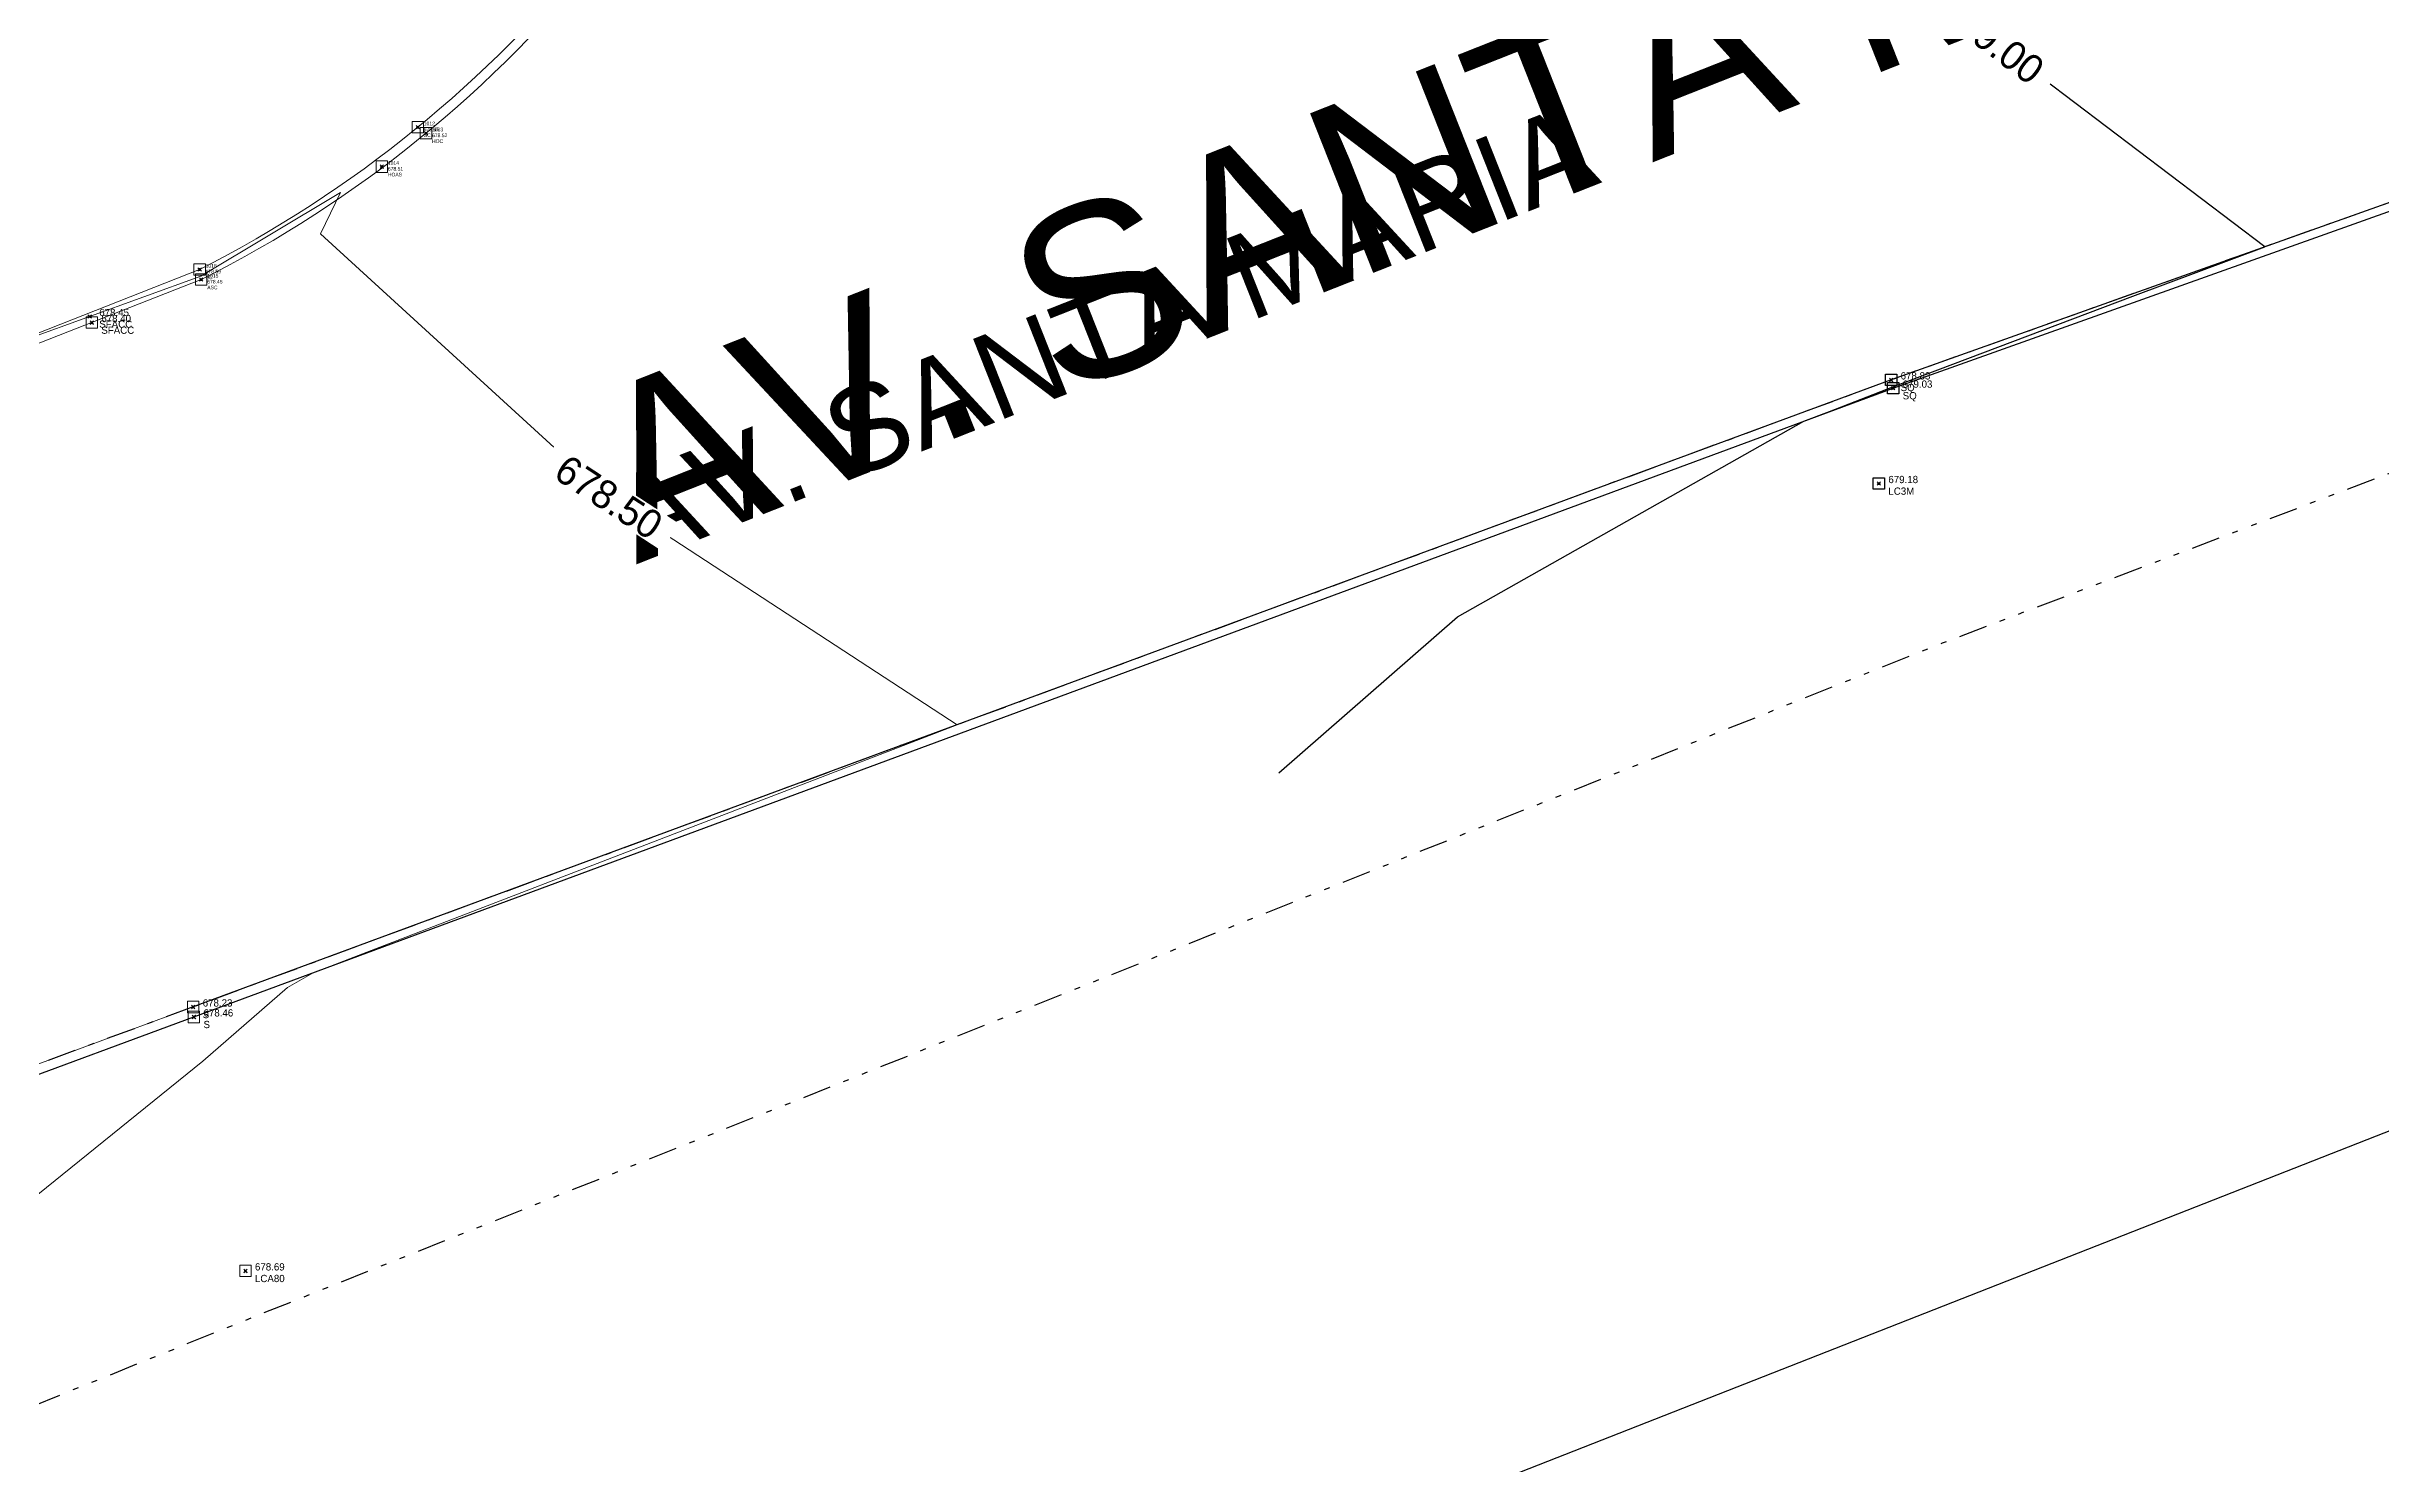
# Model space of a CAD drawing. Extents: x 350769 to 354978, y 6304672 to 6307963.
# Drawn here: x 352640.53 to 352681.33, y 6305435.91 to 6305460.69 of the extents above; entities that cross this region are included whole.
import ezdxf

# ---------------------------------------------------------------- set-up
doc = ezdxf.new("R2010")
doc.units = 0
doc.header["$PDMODE"] = 35
doc.header["$PDSIZE"] = 0.03
for name, pattern in [('CONTINUOS', [0]), ('DIVIDE', [1.25, 0.5, -0.25, 0, -0.25, 0, -0.25]), ('JPG_DASHDOT', [1, 0.5, -0.25, 0, -0.25])]:
    doc.linetypes.add(name, pattern=pattern)
doc.layers.get('0').update_dxf_attribs({"linetype": 'CONTINUOUS'})
doc.layers.add('0_ASD_TOPOGRAFIA_ELEMENTOS', color=7, linetype='CONTINUOS', lineweight=5, true_color=0xbdbdbd)
for name, color, linetype in [('1-CALLE_NOMBRE', 6, 'CONTINUOUS'), ('1-GALPON', 7, 'CONTINUOUS'), ('1-LINEA DE CIERRO', 7, 'DIVIDE'), ('1-PAVIMENTO', 161, 'CONTINUOUS'), ('1-SOLERA', 212, 'CONTINUOUS'), ('2-ACHURADO JARDINERA', 252, 'CONTINUOUS'), ('C-TINN', 5, 'CONTINUOUS'), ('C-TOPO-MINR', 8, 'CONTINUOUS'), ('TOP-URB-SOLERAS', 2, 'JPG_DASHDOT'), ('V-NODE - 2013', 4, 'CONTINUOUS'), ('V-NODE DIC 2005', 4, 'CONTINUOUS'), ('V-NODE-TEXT 2013', 2, 'CONTINUOUS'), ('V-NODE-TEXT DIC 2005', 2, 'CONTINUOUS')]:
    doc.layers.add(name, color=color, linetype=linetype)
doc.styles.add('A', font='arial.ttf', dxfattribs={"height": 2})

# ---------------------------------------------------------------- blocks, each defined once
blk = doc.blocks.new('*U495', base_point=(352647.019, 6305459.284))
at = {"layer": 'V-NODE - 2013', "lineweight": -2}
blk.add_point((352647.019, 6305459.284), dxfattribs=at)
at = {"layer": 'V-NODE-TEXT 2013', "linetype": 'ByBlock', "char_height": 0.0635}
for s, insert, attachment_point in [('1012', (352647.124, 6305459.317), 7), ('SC', (352647.124, 6305459.178), 1), ('678.66', (352647.124, 6305459.279), 1)]:
    blk.add_mtext(s, dxfattribs=dict(at, insert=insert, attachment_point=attachment_point))
blk = doc.blocks.new('*U496', base_point=(352643.207, 6305456.797))
at = {"layer": 'V-NODE - 2013', "lineweight": -2}
blk.add_point((352643.207, 6305456.797), dxfattribs=at)
at = {"layer": 'V-NODE-TEXT 2013', "linetype": 'ByBlock', "char_height": 0.0635}
for s, insert, attachment_point in [('1016', (352643.312, 6305456.83), 7), ('SC', (352643.312, 6305456.691), 1), ('678.59', (352643.312, 6305456.792), 1)]:
    blk.add_mtext(s, dxfattribs=dict(at, insert=insert, attachment_point=attachment_point))
blk = doc.blocks.new('*U534', base_point=(352647.163, 6305459.179))
at = {"layer": 'V-NODE - 2013', "lineweight": -2}
blk.add_point((352647.163, 6305459.179), dxfattribs=at)
at = {"layer": 'V-NODE-TEXT 2013', "linetype": 'ByBlock', "char_height": 0.0635}
for s, insert, attachment_point in [('678.52', (352647.268, 6305459.174), 1), ('1013', (352647.268, 6305459.212), 7), ('HOC', (352647.268, 6305459.073), 1)]:
    blk.add_mtext(s, dxfattribs=dict(at, insert=insert, attachment_point=attachment_point))
blk = doc.blocks.new('*U536', base_point=(352646.391, 6305458.594))
at = {"layer": 'V-NODE - 2013', "lineweight": -2}
blk.add_point((352646.391, 6305458.594), dxfattribs=at)
at = {"layer": 'V-NODE-TEXT 2013', "linetype": 'ByBlock', "char_height": 0.0635}
for s, insert, attachment_point in [('678.51', (352646.496, 6305458.589), 1), ('1014', (352646.496, 6305458.627), 7), ('HOAS', (352646.496, 6305458.488), 1)]:
    blk.add_mtext(s, dxfattribs=dict(at, insert=insert, attachment_point=attachment_point))
blk = doc.blocks.new('*U572', base_point=(352643.235, 6305456.621))
at = {"layer": 'V-NODE - 2013', "lineweight": -2}
blk.add_point((352643.235, 6305456.621), dxfattribs=at)
at = {"layer": 'V-NODE-TEXT 2013', "linetype": 'ByBlock', "char_height": 0.0635}
for s, insert, attachment_point in [('ASC', (352643.34, 6305456.515), 1), ('678.45', (352643.34, 6305456.616), 1), ('1015', (352643.34, 6305456.654), 7)]:
    blk.add_mtext(s, dxfattribs=dict(at, insert=insert, attachment_point=attachment_point))
blk = doc.blocks.new('*U1327')
at = {"color": 0, "linetype": 'ByBlock', "lineweight": -2, "transparency": 16777216}
blk.add_point((0, 0), dxfattribs=at)
blk = doc.blocks.new('*U3516', base_point=(352672.616, 6305452.991))
at = {"layer": 'V-NODE-TEXT DIC 2005', "linetype": 'ByBlock', "char_height": 0.127}
for s, insert, attachment_point in [('679.18', (352672.783, 6305453.062), 4), ('LC3M', (352672.783, 6305452.923), 1)]:
    blk.add_mtext(s, dxfattribs=dict(at, insert=insert, attachment_point=attachment_point))
blk = doc.blocks.new('*U3517', base_point=(352672.616, 6305452.991))
at = {"layer": 'V-NODE-TEXT DIC 2005', "color": 2, "lineweight": -2}
blk.add_blockref('*U3516', (352672.616, 6305452.991), dxfattribs=at)
blk = doc.blocks.new('*U3508', base_point=(352644.074, 6305439.225))
at = {"layer": 'V-NODE-TEXT DIC 2005', "linetype": 'ByBlock', "char_height": 0.127}
for s, insert, attachment_point in [('678.69', (352644.241, 6305439.296), 4), ('LCA80', (352644.241, 6305439.157), 1)]:
    blk.add_mtext(s, dxfattribs=dict(at, insert=insert, attachment_point=attachment_point))
blk = doc.blocks.new('*U3509', base_point=(352644.074, 6305439.225))
at = {"layer": 'V-NODE-TEXT DIC 2005', "color": 2, "lineweight": -2}
blk.add_blockref('*U3508', (352644.074, 6305439.225), dxfattribs=at)
blk = doc.blocks.new('*U2204', base_point=(352643.174, 6305443.665))
at = {"layer": 'V-NODE-TEXT DIC 2005', "linetype": 'ByBlock', "char_height": 0.127}
for s, insert, attachment_point in [('678.46', (352643.341, 6305443.736), 4), ('S', (352643.341, 6305443.597), 1)]:
    blk.add_mtext(s, dxfattribs=dict(at, insert=insert, attachment_point=attachment_point))
blk = doc.blocks.new('*U2205', base_point=(352643.174, 6305443.665))
at = {"layer": 'V-NODE-TEXT DIC 2005', "color": 2, "lineweight": -2}
blk.add_blockref('*U2204', (352643.174, 6305443.665), dxfattribs=at)
blk = doc.blocks.new('*U2202', base_point=(352643.16, 6305443.839))
at = {"layer": 'V-NODE-TEXT DIC 2005', "linetype": 'ByBlock', "char_height": 0.127}
for s, insert, attachment_point in [('678.23', (352643.327, 6305443.91), 4), ('S', (352643.327, 6305443.771), 1)]:
    blk.add_mtext(s, dxfattribs=dict(at, insert=insert, attachment_point=attachment_point))
blk = doc.blocks.new('*U2203', base_point=(352643.16, 6305443.839))
at = {"layer": 'V-NODE-TEXT DIC 2005', "color": 2, "lineweight": -2}
blk.add_blockref('*U2202', (352643.16, 6305443.839), dxfattribs=at)
blk = doc.blocks.new('*U2134', base_point=(352641.388, 6305455.803))
at = {"layer": 'V-NODE-TEXT DIC 2005', "linetype": 'ByBlock', "char_height": 0.127}
for s, insert, attachment_point in [('678.40', (352641.555, 6305455.874), 4), ('SFACC', (352641.555, 6305455.735), 1)]:
    blk.add_mtext(s, dxfattribs=dict(at, insert=insert, attachment_point=attachment_point))
blk = doc.blocks.new('*U2135', base_point=(352641.388, 6305455.803))
at = {"layer": 'V-NODE-TEXT DIC 2005', "color": 2, "lineweight": -2}
blk.add_blockref('*U2134', (352641.388, 6305455.803), dxfattribs=at)
blk = doc.blocks.new('*U2132', base_point=(352641.351, 6305455.909))
at = {"layer": 'V-NODE-TEXT DIC 2005', "linetype": 'ByBlock', "char_height": 0.127}
for s, insert, attachment_point in [('678.45', (352641.518, 6305455.98), 4), ('SFACC', (352641.518, 6305455.841), 1)]:
    blk.add_mtext(s, dxfattribs=dict(at, insert=insert, attachment_point=attachment_point))
blk = doc.blocks.new('*U2133', base_point=(352641.351, 6305455.909))
at = {"layer": 'V-NODE-TEXT DIC 2005', "color": 2, "lineweight": -2}
blk.add_blockref('*U2132', (352641.351, 6305455.909), dxfattribs=at)
blk = doc.blocks.new('*U2080', base_point=(352672.866, 6305454.659))
at = {"layer": 'V-NODE-TEXT DIC 2005', "linetype": 'ByBlock', "char_height": 0.127}
for s, insert, attachment_point in [('679.03', (352673.033, 6305454.73), 4), ('SQ', (352673.033, 6305454.591), 1)]:
    blk.add_mtext(s, dxfattribs=dict(at, insert=insert, attachment_point=attachment_point))
blk = doc.blocks.new('*U2081', base_point=(352672.866, 6305454.659))
at = {"layer": 'V-NODE-TEXT DIC 2005', "color": 2, "lineweight": -2}
blk.add_blockref('*U2080', (352672.866, 6305454.659), dxfattribs=at)
blk = doc.blocks.new('*U2070', base_point=(352672.83, 6305454.803))
at = {"layer": 'V-NODE-TEXT DIC 2005', "linetype": 'ByBlock', "char_height": 0.127}
for s, insert, attachment_point in [('678.83', (352672.997, 6305454.874), 4), ('SQ', (352672.997, 6305454.735), 1)]:
    blk.add_mtext(s, dxfattribs=dict(at, insert=insert, attachment_point=attachment_point))
blk = doc.blocks.new('*U2071', base_point=(352672.83, 6305454.803))
at = {"layer": 'V-NODE-TEXT DIC 2005', "color": 2, "lineweight": -2}
blk.add_blockref('*U2070', (352672.83, 6305454.803), dxfattribs=at)
blk = doc.blocks.new('*U4753', base_point=(352647.019, 6305459.284))
at = {"layer": 'V-NODE - 2013', "lineweight": -2}
blk.add_point((352647.019, 6305459.284), dxfattribs=at)
at = {"layer": 'V-NODE-TEXT 2013', "linetype": 'ByBlock', "char_height": 0.0635}
for s, insert, attachment_point in [('1012', (352647.124, 6305459.317), 7), ('SC', (352647.124, 6305459.178), 1), ('678.66', (352647.124, 6305459.279), 1)]:
    blk.add_mtext(s, dxfattribs=dict(at, insert=insert, attachment_point=attachment_point))
blk = doc.blocks.new('*U4754', base_point=(352643.207, 6305456.797))
at = {"layer": 'V-NODE - 2013', "lineweight": -2}
blk.add_point((352643.207, 6305456.797), dxfattribs=at)
at = {"layer": 'V-NODE-TEXT 2013', "linetype": 'ByBlock', "char_height": 0.0635}
for s, insert, attachment_point in [('1016', (352643.312, 6305456.83), 7), ('SC', (352643.312, 6305456.691), 1), ('678.59', (352643.312, 6305456.792), 1)]:
    blk.add_mtext(s, dxfattribs=dict(at, insert=insert, attachment_point=attachment_point))
blk = doc.blocks.new('*U4792', base_point=(352647.163, 6305459.179))
at = {"layer": 'V-NODE - 2013', "lineweight": -2}
blk.add_point((352647.163, 6305459.179), dxfattribs=at)
at = {"layer": 'V-NODE-TEXT 2013', "linetype": 'ByBlock', "char_height": 0.0635}
for s, insert, attachment_point in [('678.52', (352647.268, 6305459.174), 1), ('1013', (352647.268, 6305459.212), 7), ('HOC', (352647.268, 6305459.073), 1)]:
    blk.add_mtext(s, dxfattribs=dict(at, insert=insert, attachment_point=attachment_point))
blk = doc.blocks.new('*U4794', base_point=(352646.391, 6305458.594))
at = {"layer": 'V-NODE - 2013', "lineweight": -2}
blk.add_point((352646.391, 6305458.594), dxfattribs=at)
at = {"layer": 'V-NODE-TEXT 2013', "linetype": 'ByBlock', "char_height": 0.0635}
for s, insert, attachment_point in [('678.51', (352646.496, 6305458.589), 1), ('1014', (352646.496, 6305458.627), 7), ('HOAS', (352646.496, 6305458.488), 1)]:
    blk.add_mtext(s, dxfattribs=dict(at, insert=insert, attachment_point=attachment_point))
blk = doc.blocks.new('*U4830', base_point=(352643.235, 6305456.621))
at = {"layer": 'V-NODE - 2013', "lineweight": -2}
blk.add_point((352643.235, 6305456.621), dxfattribs=at)
at = {"layer": 'V-NODE-TEXT 2013', "linetype": 'ByBlock', "char_height": 0.0635}
for s, insert, attachment_point in [('ASC', (352643.34, 6305456.515), 1), ('678.45', (352643.34, 6305456.616), 1), ('1015', (352643.34, 6305456.654), 7)]:
    blk.add_mtext(s, dxfattribs=dict(at, insert=insert, attachment_point=attachment_point))
blk = doc.blocks.new('TOPOGRAFIA')
at = {"layer": '1-GALPON', "color": 9, "true_color": 0xbdbdbd, "flags": 128}
blk.add_lwpolyline([(390607.857, 6302400.821), (390603.746, 6302411.32), (390611.52, 6302414.275), (390631.51, 6302422.118), (390697.598, 6302448.072), (390701.637, 6302437.786)], close=True, dxfattribs=at)
at = {"layer": '1-LINEA DE CIERRO', "color": 9, "true_color": 0xbdbdbd, "flags": 128}
blk.add_lwpolyline([(390280.923, 6302302.553), (390301.111, 6302310.622), (390303.484, 6302304.641), (390338.621, 6302318.187), (390369.787, 6302330.188), (390401.199, 6302342.363), (390434.782, 6302355.397), (390467.084, 6302367.939), (390498.989, 6302380.272), (390532.222, 6302393.524), (390576.524, 6302411.285), (390608.95, 6302424.291), (390644.306, 6302438.549), (390673.662, 6302450.269), (390710.202, 6302464.145), (390750.813, 6302480.468), (390811.66, 6302503.783), (390838.197, 6302514.072)], dxfattribs=at)
at = {"layer": '1-PAVIMENTO', "color": 9, "true_color": 0xbdbdbd}
for p, q in [((390687.364, 6302460.066), (390672.764, 6302454.867)), ((390672.764, 6302454.867), (390643.093, 6302443.905))]:
    blk.add_line(p, q, dxfattribs=at)
at = {"layer": '1-PAVIMENTO', "color": 9, "lineweight": 0, "true_color": 0xbdbdbd}
blk.add_line((390643.093, 6302443.905), (390606.83, 6302430.535), dxfattribs=at)
at = {"layer": '1-PAVIMENTO', "color": 9, "lineweight": 0, "true_color": 0xbdbdbd, "flags": 128}
blk.add_lwpolyline([(390592.357, 6302446.525), (390602.496, 6302450.542), (390611.704, 6302454.196), (390619.629, 6302457.311), (390627.28, 6302460.321), (390640.928, 6302465.683), (390656.674, 6302471.923, -0.768044), (390657.261, 6302471.131), (390650.269, 6302462.337, -0.108657), (390643.235, 6302456.621), (390631.521, 6302452.025), (390622.067, 6302448.316), (390609.866, 6302443.569), (390600.084, 6302439.685), (390582.401, 6302432.72)], format="xyb", dxfattribs=at)
at = {"layer": '1-SOLERA', "color": 9, "true_color": 0xbdbdbd}
blk.add_lwpolyline([(390432.213, 6302362.57), (390466.162, 6302375.951), (390497.081, 6302388.127), (390530.873, 6302401.47), (390572.386, 6302417.853), (390606.8, 6302430.35), (390643.107, 6302443.73), (390672.8, 6302454.722), (390687.421, 6302459.942), (390708.007, 6302467.963), (390740.676, 6302480.951), (390741.66, 6302480.86), (390747.566, 6302483.227), (390748.146, 6302483.932), (390751.548, 6302485.276), (390752.44, 6302485.134), (390758.424, 6302487.501)], dxfattribs=at)
at = {"layer": '1-SOLERA', "color": 9, "lineweight": 0, "true_color": 0xbdbdbd, "flags": 128}
blk.add_lwpolyline([(390592.396, 6302446.375), (390602.55, 6302450.4), (390611.744, 6302454.047), (390619.668, 6302457.156), (390627.339, 6302460.184), (390641.001, 6302465.55), (390656.864, 6302471.736, -0.766369), (390657.196, 6302471.285), (390650.134, 6302462.425, -0.106138), (390643.207, 6302456.797), (390631.437, 6302452.157), (390621.991, 6302448.486), (390609.825, 6302443.715), (390600.076, 6302439.845), (390582.373, 6302432.897)], format="xyb", dxfattribs=at)
at = {"layer": 'C-TINN', "color": 9, "linetype": 'Continuous', "lineweight": 0, "true_color": 0xbdbdbd}
for points, elevation in [([(390646.919, 6302459.184), (390646.919, 6302459.384), (390647.119, 6302459.384), (390647.119, 6302459.184), (390646.919, 6302459.184)], 678.661), ([(390647.063, 6302459.079), (390647.063, 6302459.279), (390647.263, 6302459.279), (390647.263, 6302459.079), (390647.063, 6302459.079)], 678.525), ([(390646.291, 6302458.494), (390646.291, 6302458.694), (390646.491, 6302458.694), (390646.491, 6302458.494), (390646.291, 6302458.494)], 678.514), ([(390643.107, 6302456.697), (390643.107, 6302456.897), (390643.307, 6302456.897), (390643.307, 6302456.697), (390643.107, 6302456.697)], 678.592), ([(390643.135, 6302456.521), (390643.135, 6302456.721), (390643.335, 6302456.721), (390643.335, 6302456.521), (390643.135, 6302456.521)], 678.453), ([(390641.223, 6302455.769), (390641.223, 6302455.969), (390641.423, 6302455.969), (390641.423, 6302455.769), (390641.223, 6302455.769)], 678.39), ([(390642.993, 6302443.805), (390642.993, 6302444.005), (390643.193, 6302444.005), (390643.193, 6302443.805), (390642.993, 6302443.805)], 678.23), ([(390643.007, 6302443.63), (390643.007, 6302443.83), (390643.207, 6302443.83), (390643.207, 6302443.63), (390643.007, 6302443.63)], 678.46), ([(390643.907, 6302439.191), (390643.907, 6302439.391), (390644.107, 6302439.391), (390644.107, 6302439.191), (390643.907, 6302439.191)], 678.69)]:
    blk.add_lwpolyline(points, dxfattribs=dict(at, elevation=elevation))
at = {"layer": 'C-TINN', "color": 9, "linetype": 'Continuous', "lineweight": -3, "true_color": 0xbdbdbd}
for points, elevation in [([(390672.664, 6302454.767), (390672.664, 6302454.967), (390672.864, 6302454.967), (390672.864, 6302454.767), (390672.664, 6302454.767)], 678.83), ([(390672.7, 6302454.622), (390672.7, 6302454.822), (390672.9, 6302454.822), (390672.9, 6302454.622), (390672.7, 6302454.622)], 679.03), ([(390672.45, 6302452.955), (390672.45, 6302453.155), (390672.65, 6302453.155), (390672.65, 6302452.955), (390672.45, 6302452.955)], 679.18)]:
    blk.add_lwpolyline(points, dxfattribs=dict(at, elevation=elevation))
at = {"layer": 'C-TINN', "color": 9, "linetype": 'Continuous', "lineweight": 0, "true_color": 0xbdbdbd}
for p in [(390647.019, 6302459.284, 678.661), (390647.163, 6302459.179, 678.525), (390646.391, 6302458.594, 678.514), (390643.207, 6302456.797, 678.592), (390643.235, 6302456.621, 678.453), (390641.323, 6302455.869, 678.39), (390643.093, 6302443.905, 678.23), (390643.107, 6302443.73, 678.46), (390644.007, 6302439.291, 678.69)]:
    blk.add_point(p, dxfattribs=at)
at = {"layer": 'C-TINN', "color": 9, "linetype": 'Continuous', "lineweight": -3, "true_color": 0xbdbdbd}
for p in [(390672.764, 6302454.867, 678.83), (390672.8, 6302454.722, 679.03), (390672.55, 6302453.055, 679.18)]:
    blk.add_point(p, dxfattribs=at)
at = {"layer": 'C-TOPO-MINR', "color": 9, "linetype": 'Continuous', "lineweight": -3, "true_color": 0xbdbdbd, "elevation": 679}
blk.add_lwpolyline([(390662.065, 6302447.999), (390665.189, 6302450.724), (390671.237, 6302454.144), (390671.686, 6302454.317), (390672.794, 6302454.744), (390676.987, 6302456.329), (390679.296, 6302457.193), (390670.996, 6302463.494)], dxfattribs=at)
at = {"layer": 'C-TOPO-MINR', "color": 9, "linetype": 'Continuous', "lineweight": 0, "true_color": 0xbdbdbd, "elevation": 678.5}
blk.add_lwpolyline([(390636.486, 6302437.484), (390643.264, 6302442.958), (390644.743, 6302444.248), (390645.191, 6302444.502), (390653.119, 6302447.556), (390656.445, 6302448.838), (390650.354, 6302452.818), (390645.32, 6302457.421), (390645.667, 6302458.141), (390643.226, 6302456.681), (390639.241, 6302455.233)], dxfattribs=at)
at = {"color": 9, "lineweight": 0, "true_color": 0xbdbdbd}
for name, p in [('*U4753', (390647.019, 6302459.284)), ('*U4792', (390647.163, 6302459.179)), ('*U4794', (390646.391, 6302458.594)), ('*U4754', (390643.207, 6302456.797)), ('*U4830', (390643.235, 6302456.621))]:
    blk.add_blockref(name, p, dxfattribs=at)
at = {"layer": 'V-NODE DIC 2005', "color": 9, "lineweight": 0, "true_color": 0xbdbdbd, "rotation": 359.9963883938062}
for p in [(390641.286, 6302455.974), (390641.322, 6302455.868), (390643.094, 6302443.904), (390643.108, 6302443.73), (390644.007, 6302439.29)]:
    blk.add_blockref('*U1327', p, dxfattribs=at)
at = {"layer": 'V-NODE DIC 2005', "color": 9, "lineweight": -2, "true_color": 0xbdbdbd, "rotation": 359.9963883938062}
for p in [(390672.764, 6302454.866), (390672.8, 6302454.722), (390672.55, 6302453.054)]:
    blk.add_blockref('*U1327', p, dxfattribs=at)
at = {"layer": 'V-NODE-TEXT DIC 2005', "color": 9, "lineweight": 0, "true_color": 0xbdbdbd, "rotation": 359.9963883938062}
for name, p in [('*U2133', (390641.286, 6302455.974)), ('*U2135', (390641.322, 6302455.868)), ('*U2203', (390643.094, 6302443.904)), ('*U2205', (390643.108, 6302443.73)), ('*U3509', (390644.007, 6302439.29))]:
    blk.add_blockref(name, p, dxfattribs=at)
at = {"layer": 'V-NODE-TEXT DIC 2005', "color": 9, "lineweight": -2, "true_color": 0xbdbdbd, "rotation": 359.9963883938062}
for name, p in [('*U2071', (390672.764, 6302454.866)), ('*U2081', (390672.8, 6302454.722)), ('*U3517', (390672.55, 6302453.054))]:
    blk.add_blockref(name, p, dxfattribs=at)
at = {"layer": '1-CALLE_NOMBRE', "color": 9, "true_color": 0xbdbdbd, "style": 'A'}
blk.add_text('AV. SANTA MARIA', height=3, rotation=21.5913, dxfattribs=at).set_placement((390650.835, 6302451.64))
at = {"layer": 'C-TOPO-MINR', "color": 9, "linetype": 'Continuous', "lineweight": -3, "true_color": 0xbdbdbd, "insert": (390674.522, 6302460.817, 679), "char_height": 0.5, "width": 2.50095, "attachment_point": 5, "rotation": 322.7932, "bg_fill": 3, "box_fill_scale": 1.0635, "bg_fill_color": 256, "bg_fill_true_color": 13158600, "bg_fill_transparency": 0}
blk.add_mtext('679.00', dxfattribs=at)
at = {"layer": 'C-TOPO-MINR', "color": 9, "linetype": 'Continuous', "lineweight": 0, "true_color": 0xbdbdbd, "insert": (390650.356, 6302452.816, 678.5), "char_height": 0.5, "width": 2.50095, "attachment_point": 5, "rotation": 326.8398, "bg_fill": 3, "box_fill_scale": 1.0635, "bg_fill_color": 256, "bg_fill_true_color": 13158600, "bg_fill_transparency": 0}
blk.add_mtext('678.50', dxfattribs=at)

msp = doc.modelspace()

# ---------------------------------------------------------------- hatches: boundary and pattern name
at = {"layer": '2-ACHURADO JARDINERA'}
h = msp.add_hatch(dxfattribs=at)
h.set_pattern_fill('CROSS', color=256, scale=0.25)
h.paths.add_polyline_path([(352807.58, 6305421.813), (352857.313, 6305432.478), (352902.068, 6305442.569), (352944.352, 6305451.754), (352994.7, 6305463.164), (353046.903, 6305475.514), (353092.39, 6305485.729), (353145.758, 6305497.876), (353144.258, 6305503.395), (353100.244, 6305493.41), (353059.279, 6305483.986), (353001.811, 6305470.928), (352950.675, 6305459.264), (352912.85, 6305450.546), (352850.724, 6305436.562), (352806.099, 6305426.903), (352769.806, 6305419.924), (352732.226, 6305412.88), (352692.279, 6305405.033), (352665.568, 6305399.969), (352618.739, 6305391.031, 0.354627), (352616.291, 6305386.209), (352665.262, 6305394.306), (352713.933, 6305403.621), (352757.54, 6305411.682)])
h = msp.add_hatch(dxfattribs=at)
h.set_pattern_fill('CROSS', color=256, scale=0.25)
edge = h.paths.add_edge_path()
edge.add_line((353143.074, 6305480.003), (353148.882, 6305481.723))
edge.add_line((353148.882, 6305481.723), (353146.47, 6305493.302))
edge.add_line((353146.47, 6305493.302), (353093.152, 6305481.277))
edge.add_line((353093.152, 6305481.277), (353048.229, 6305470.72))
edge.add_line((353048.229, 6305470.72), (352995.652, 6305458.757))
edge.add_line((352995.652, 6305458.757), (352945.972, 6305447.39))
edge.add_line((352945.972, 6305447.39), (352902.832, 6305437.649))
edge.add_line((352902.832, 6305437.649), (352858.107, 6305427.58))
edge.add_line((352858.107, 6305427.58), (352808.548, 6305416.922))
edge.add_line((352808.548, 6305416.922), (352758.228, 6305407.22))
edge.add_line((352758.228, 6305407.22), (352715.498, 6305399.08))
edge.add_line((352715.498, 6305399.08), (352666.18, 6305389.17))
edge.add_line((352666.18, 6305389.17), (352630.985, 6305382.073))
edge.add_arc((352633.263, 6305369.826), 12.457, 100.5388, 166.1407)
edge.add_arc((352624.225, 6305372.056), 3.148, 166.1407, 234.2062)
edge.add_arc((352627.06, 6305380.902), 12.321, 247.6974, 283.8785)
edge.add_line((352630.015, 6305368.941), (352668.694, 6305376.743))
edge.add_line((352668.694, 6305376.743), (352717.109, 6305386.55))
edge.add_line((352717.109, 6305386.55), (352759.295, 6305395.212))
edge.add_line((352759.295, 6305395.212), (352809.818, 6305405.374))
edge.add_line((352809.818, 6305405.374), (352905.734, 6305424.801))
edge.add_line((352905.734, 6305424.801), (352948.975, 6305433.696))
edge.add_line((352948.975, 6305433.696), (352998.108, 6305443.775))
edge.add_line((352998.108, 6305443.775), (353052.822, 6305454.779))
edge.add_line((353052.822, 6305454.779), (353064.913, 6305457.319))
edge.add_line((353064.913, 6305457.319), (353066.254, 6305457.586))
edge.add_line((353066.254, 6305457.586), (353114.574, 6305471.872))
edge.add_line((353114.574, 6305471.872), (353143.074, 6305480.003))

# ---------------------------------------------------------------- linework, layer by layer
at = {"layer": '1-GALPON', "flags": 128}
msp.add_lwpolyline([(352607.857, 6305400.821), (352603.746, 6305411.32), (352611.52, 6305414.275), (352631.51, 6305422.118), (352697.598, 6305448.072), (352701.637, 6305437.786)], close=True, dxfattribs=at)
at = {"layer": 'TOP-URB-SOLERAS'}
for p, q in [((352687.364, 6305460.066), (352672.764, 6305454.867)), ((352672.764, 6305454.867), (352643.093, 6305443.905)), ((352643.093, 6305443.905), (352606.83, 6305430.535))]:
    msp.add_line(p, q, dxfattribs=at)

# ---------------------------------------------------------------- block references
for name, p in [('*U495', (352647.019, 6305459.284)), ('*U534', (352647.163, 6305459.179)), ('*U536', (352646.391, 6305458.594)), ('*U496', (352643.207, 6305456.797)), ('*U572', (352643.235, 6305456.621))]:
    msp.add_blockref(name, p)

# ---------------------------------------------------------------- texts
at = {"layer": '1-CALLE_NOMBRE', "style": 'A'}
msp.add_text('AV. SANTA MARIA', height=1.5, rotation=21.5913, dxfattribs=at).set_placement((352650.835, 6305451.64))

# ---------------------------------------------------------------- next in the draw order: block references
at = {"layer": '0_ASD_TOPOGRAFIA_ELEMENTOS', "color": 30, "true_color": 0xf26507}
msp.add_blockref('TOPOGRAFIA', (-38000, 3000), dxfattribs=at)

doc.saveas('drawing.dxf')
